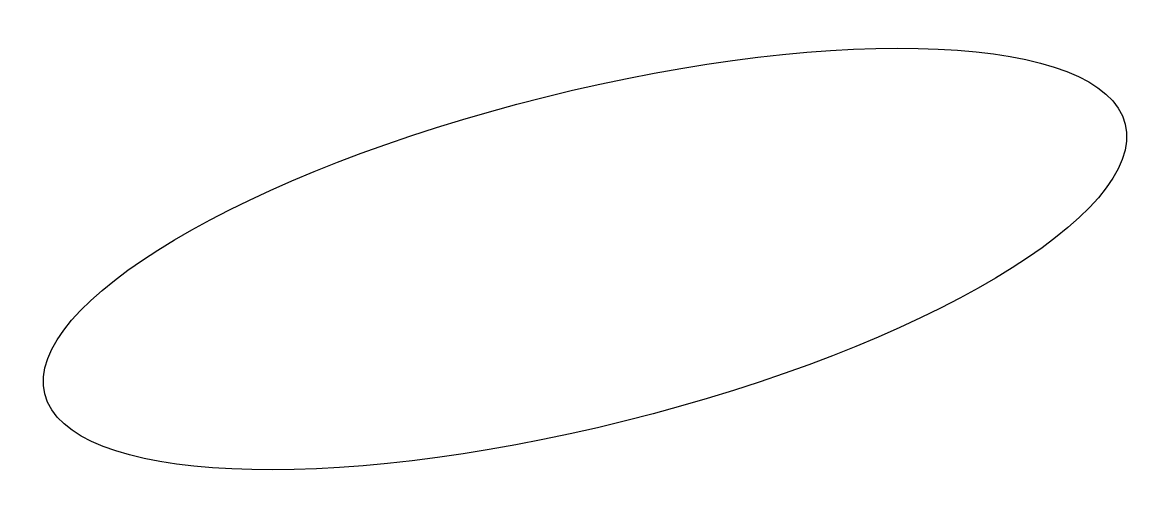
# Model space of a CAD drawing. Extents: x 7.5 to 32.5, y 24.7 to 35.3.
import ezdxf

# ---------------------------------------------------------------- set-up
doc = ezdxf.new("R2010")
doc.units = 0

# ---------------------------------------------------------------- blocks, each defined once
blk = doc.blocks.new('CUSTOM_ASSEMBLY', base_point=(17, 13))
blk.add_ellipse((20, 30), major_axis=(12, 3), ratio=0.3)

msp = doc.modelspace()

# ---------------------------------------------------------------- block references
msp.add_blockref('CUSTOM_ASSEMBLY', (17, 13))

doc.saveas('drawing.dxf')
